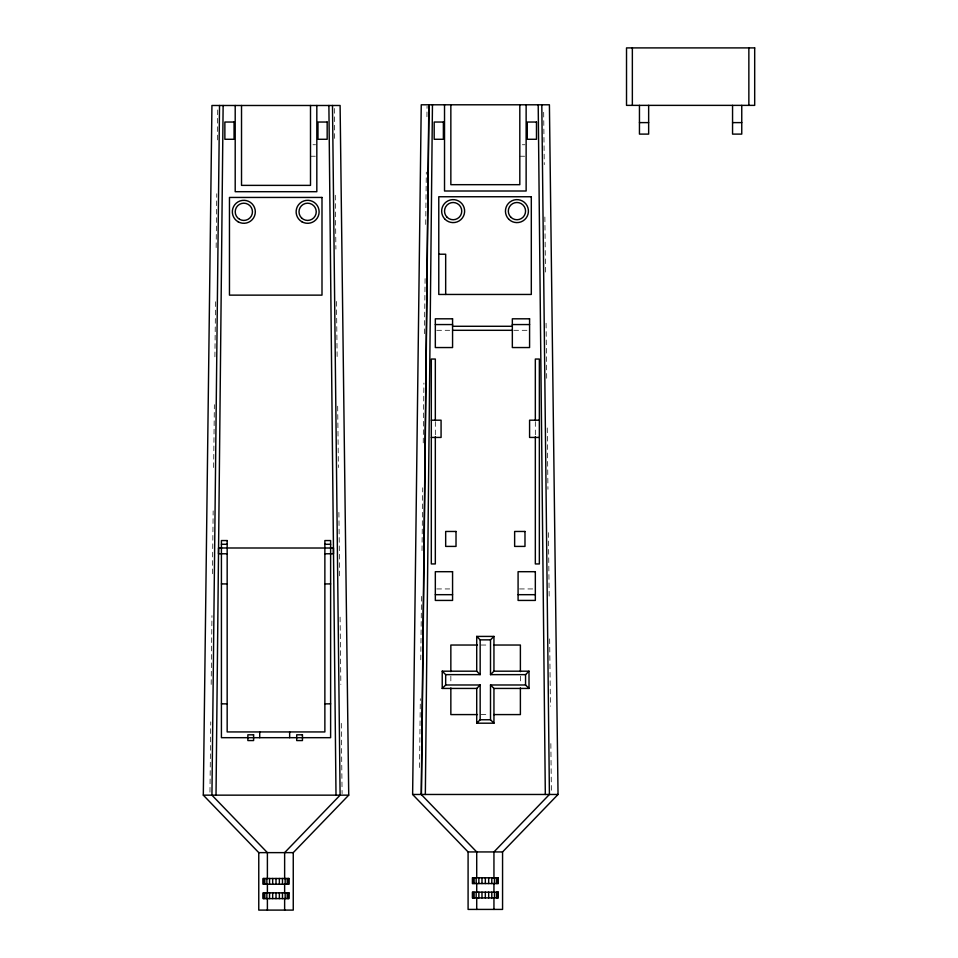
<?xml version="1.0" encoding="UTF-8"?>
<svg xmlns="http://www.w3.org/2000/svg" width="958" height="958" viewBox="0 0 958 958"><rect width="100%" height="100%" fill="white"/><g stroke="black" fill="none" stroke-linecap="round" stroke-linejoin="round"><path stroke-width="0.72" stroke-dasharray="4.79 3.59" d="M209.958 792.158L210.76 721.853M211.179 684.443L211.958 615.635M212.436 573.746L213.155 510.913M213.646 467.528L214.364 404.683M214.903 356.819L215.55 299.962M216.149 247.607L216.759 193.744M217.37 139.892L217.729 108.47M419.544 767.538L420.322 698.717M420.766 659.822L421.52 593.996M422.011 550.611L422.718 487.778M423.232 442.895L423.915 383.056M424.478 333.683L425.113 276.838M425.711 224.471L426.31 172.117M426.933 116.756L427.052 106.29M313.026 144.742L315.553 144.742M522.35 144.742L524.876 144.742M310.5 156.226L315.553 156.226M519.811 156.226L524.876 156.226M436.764 330.306L449.697 330.306M513.775 330.306L529.582 330.306M436.764 588.942L449.697 588.942M519.523 588.942L533.893 588.942M481.024 645.033L489.31 645.033M481.024 714.584L489.31 714.584M543.677 112.278L544.264 164.632M544.862 216.999L545.485 272.347M546.072 323.217L546.719 380.063M547.258 427.939L547.952 489.275M548.443 532.66L549.173 596.99M549.653 638.878L550.419 706.202M550.85 743.6L551.401 792.973M334.306 108.47L334.677 141.389M335.288 195.24L335.899 249.104M336.498 301.459L337.156 359.813M337.683 406.18L338.39 467.528M338.892 512.398L339.623 576.728M340.09 617.132L340.856 684.443M341.288 723.35L342.09 793.655M535.33 421.628L535.33 435.998M520.386 676.109L520.386 684.12M450.847 676.109L450.847 684.12M435.327 421.628L435.327 435.998"/><path stroke-width="1.44" d="M219.526 105.488L211.934 795.152L267.39 852.632L267.39 878.486M216.017 795.152L223.13 105.488M428.849 104.793L421.245 794.469L476.713 851.937L476.713 877.803M421.436 794.469L429.004 104.793M425.34 794.469L432.453 104.793M203.312 795.152L211.934 105.488L340.102 105.488L348.724 795.152L293.256 852.632L293.256 910.1L258.768 910.1L258.768 852.632L203.312 795.152L348.724 795.152M412.623 794.469L421.245 104.793L549.413 104.793L558.035 794.469L502.567 851.937L502.567 909.417L468.091 909.417L468.091 851.937L412.623 794.469L558.035 794.469M476.713 688.431L476.713 723.194L493.945 723.194L490.508 719.757L490.508 684.982L493.945 688.431L529.008 688.431L529.008 671.187L525.559 674.636L490.508 674.636L490.508 639.86L493.945 636.411L476.713 636.411L476.713 671.187L480.162 674.636L445.674 674.636L442.225 671.187L442.225 688.431L476.713 688.431L480.162 684.982L445.674 684.982L442.225 688.431M490.508 674.636L493.945 671.187L529.008 671.187M476.713 723.194L480.162 719.757L480.162 684.982M639.453 122.612L648.65 122.612M732.559 122.612L741.755 122.612M438.776 254.217L445.674 254.217L445.674 294.453M435.327 324.558L452.571 324.558M512.338 324.558L529.582 324.558M452.571 326.283L512.338 326.283M452.571 330.306L512.338 330.306M431.304 420.191L441.075 420.191L441.075 437.435L431.304 437.435M539.354 420.191L529.582 420.191L529.582 437.435L539.354 437.435M221.418 544.288L227.166 544.288M324.87 544.288L330.618 544.288M227.166 553.772L218.508 553.772L218.568 547.988L333.456 548.024L333.456 553.772L324.87 553.772M221.418 583.925L227.166 583.925M324.87 583.925L330.618 583.925M435.327 594.678L452.571 594.678M518.086 594.678L535.33 594.678M476.713 636.411L480.162 639.86L490.508 639.86M477.479 645.033L450.847 645.033L450.847 671.666M493.753 645.033L520.386 645.033L520.386 671.666M442.225 671.187L476.713 671.187M490.508 684.982L525.559 684.982L529.008 688.431M221.418 703.855L227.166 703.855M324.87 703.855L330.618 703.855M477.479 714.584L450.847 714.584L450.847 687.952M493.753 714.584L520.386 714.584L520.386 687.952M480.162 719.757L490.508 719.757M468.091 851.937L502.567 851.937M258.768 852.632L293.256 852.632M218.568 547.988L221.418 548.024M541.809 104.793L549.413 794.469L493.945 851.937L493.945 877.803M538.204 104.793L545.318 794.469M332.498 105.488L340.102 795.152L284.634 852.632L284.634 878.486M328.893 105.488L336.007 795.152M748.857 47.9L748.857 105.368M741.755 105.368L741.755 134.108L732.559 134.108L732.559 105.368M648.65 105.368L648.65 134.108L639.453 134.108L639.453 105.368M632.352 47.9L632.352 105.368M535.33 420.358L535.33 359.046L539.354 359.046L539.354 563.939L535.33 563.939L535.33 436.812M526.134 104.793L526.134 191.001L444.524 191.001L444.524 104.793M525.559 674.636L525.559 684.982M519.811 104.793L519.811 184.678L450.847 184.678L450.847 104.793M497.825 877.803L497.825 883.551M497.825 892.173L497.825 897.921M496.531 877.803L496.531 883.551M496.531 892.173L496.531 897.921M494.472 877.803L494.472 883.551M494.472 892.173L494.472 897.921M493.945 636.411L493.945 671.187M493.945 688.431L493.945 723.194M493.945 883.551L493.945 892.173M493.945 897.921L493.945 909.417M491.789 877.803L491.789 883.551M491.789 892.173L491.789 897.921M488.676 877.803L488.676 883.551M488.676 892.173L488.676 897.921M485.335 877.803L485.335 883.551M485.335 892.173L485.335 897.921M481.982 877.803L481.982 883.551M481.982 892.173L481.982 897.921M480.162 639.86L480.162 674.636M478.868 877.803L478.868 883.551M478.868 892.173L478.868 897.921M476.713 883.551L476.713 892.173M476.713 897.921L476.713 909.417M476.186 877.803L476.186 883.551M476.186 892.173L476.186 897.921M474.126 877.803L474.126 883.551M474.126 892.173L474.126 897.921M472.845 877.803L472.845 883.551M472.845 892.173L472.845 897.921M445.674 674.636L445.674 684.982M435.327 420.358L435.327 359.046L431.304 359.046L431.304 563.939L435.327 563.939L435.327 436.812M316.823 105.488L316.823 191.696L235.201 191.696L235.201 105.488M310.5 105.488L310.5 185.373L241.524 185.373L241.524 105.488M289.651 731.936L289.651 737.684M288.502 878.486L288.502 884.234M288.502 892.856L288.502 898.604M287.208 878.486L287.208 884.234M287.208 892.856L287.208 898.604M285.161 878.486L285.161 884.234M285.161 892.856L285.161 898.604M284.634 884.234L284.634 892.856M284.634 898.604L284.634 910.1M282.478 878.486L282.478 884.234M282.478 892.856L282.478 898.604M279.365 878.486L279.365 884.234M279.365 892.856L279.365 898.604M276.012 878.486L276.012 884.234M276.012 892.856L276.012 898.604M272.671 878.486L272.671 884.234M272.671 892.856L272.671 898.604M269.545 878.486L269.545 884.234M269.545 892.856L269.545 898.604M267.39 884.234L267.39 892.856M267.39 898.604L267.39 910.1M266.875 878.486L266.875 884.234M266.875 892.856L266.875 898.604M264.815 878.486L264.815 884.234M264.815 892.856L264.815 898.604M263.522 878.486L263.522 884.234M263.522 892.856L263.522 898.604M259.714 731.936L259.714 737.684M754.688 47.9L626.52 47.9L626.52 105.368L754.688 105.368L754.688 47.9M234.063 122.037L224.867 122.037L224.867 139.281L234.063 139.281L234.063 122.037M327.169 122.037L317.972 122.037L317.972 139.281L327.169 139.281L327.169 122.037M443.374 122.037L434.178 122.037L434.178 139.281L443.374 139.281L443.374 122.037M536.48 122.037L527.283 122.037L527.283 139.281L536.48 139.281L536.48 122.037M531.307 196.749L438.776 196.749L438.776 294.453L531.307 294.453L531.307 196.749M321.996 197.444L229.465 197.444L229.465 295.136L321.996 295.136L321.996 197.444M452.571 318.81L435.327 318.81L435.327 347.55L452.571 347.55L452.571 318.81M529.582 318.81L512.338 318.81L512.338 347.55L529.582 347.55L529.582 318.81M456.02 531.462L445.674 531.462L445.674 546.407L456.02 546.407L456.02 531.462M524.984 531.462L514.638 531.462L514.638 546.407L524.984 546.407L524.984 531.462M227.166 540.552L221.418 540.552L221.418 737.684L330.618 737.684L330.618 540.552L324.87 540.552L324.87 731.936L227.166 731.936L227.166 540.552M452.571 571.698L435.327 571.698L435.327 600.427L452.571 600.427L452.571 571.698M535.33 571.698L518.086 571.698L518.086 600.427L535.33 600.427L535.33 571.698M253.607 734.81L247.859 734.81L247.859 740.558L253.607 740.558L253.607 734.81M302.453 734.81L296.705 734.81L296.705 740.558L302.453 740.558L302.453 734.81M498.256 877.803L472.402 877.803L472.402 883.551L498.256 883.551L498.256 877.803M288.945 878.486L263.079 878.486L263.079 884.234L288.945 884.234L288.945 878.486M498.256 892.173L472.402 892.173L472.402 897.921L498.256 897.921L498.256 892.173M288.945 892.856L263.079 892.856L263.079 898.604L288.945 898.604L288.945 892.856M238.087 221.765A11.496 11.496 0 0 0 255.319 211.802A11.496 11.496 0 0 0 238.087 201.851A11.496 11.496 0 0 0 238.087 221.765M301.878 221.765A11.496 11.496 0 0 0 319.122 211.802A11.496 11.496 0 0 0 301.878 201.851A11.496 11.496 0 0 0 301.878 221.765M239.524 219.274A8.622 8.622 0 0 0 252.457 211.802A8.622 8.622 0 0 0 239.524 204.341A8.622 8.622 0 0 0 239.524 219.274M301.59 217.969A8.622 8.622 0 0 0 315.972 213.957A8.622 8.622 0 0 0 305.303 203.503A8.622 8.622 0 0 0 301.59 217.969M508.806 219.25A11.496 11.496 0 0 0 528.038 214.089A11.496 11.496 0 0 0 513.967 200.018A11.496 11.496 0 0 0 508.806 219.25M445.015 219.25A11.496 11.496 0 0 0 464.247 214.089A11.496 11.496 0 0 0 450.164 200.018A11.496 11.496 0 0 0 445.015 219.25M510.901 217.274A8.622 8.622 0 0 0 525.295 213.263A8.622 8.622 0 0 0 514.626 202.809A8.622 8.622 0 0 0 510.901 217.274M447.051 217.215A8.622 8.622 0 0 0 461.469 213.347A8.622 8.622 0 0 0 450.919 202.797A8.622 8.622 0 0 0 447.051 217.215"/></g></svg>
